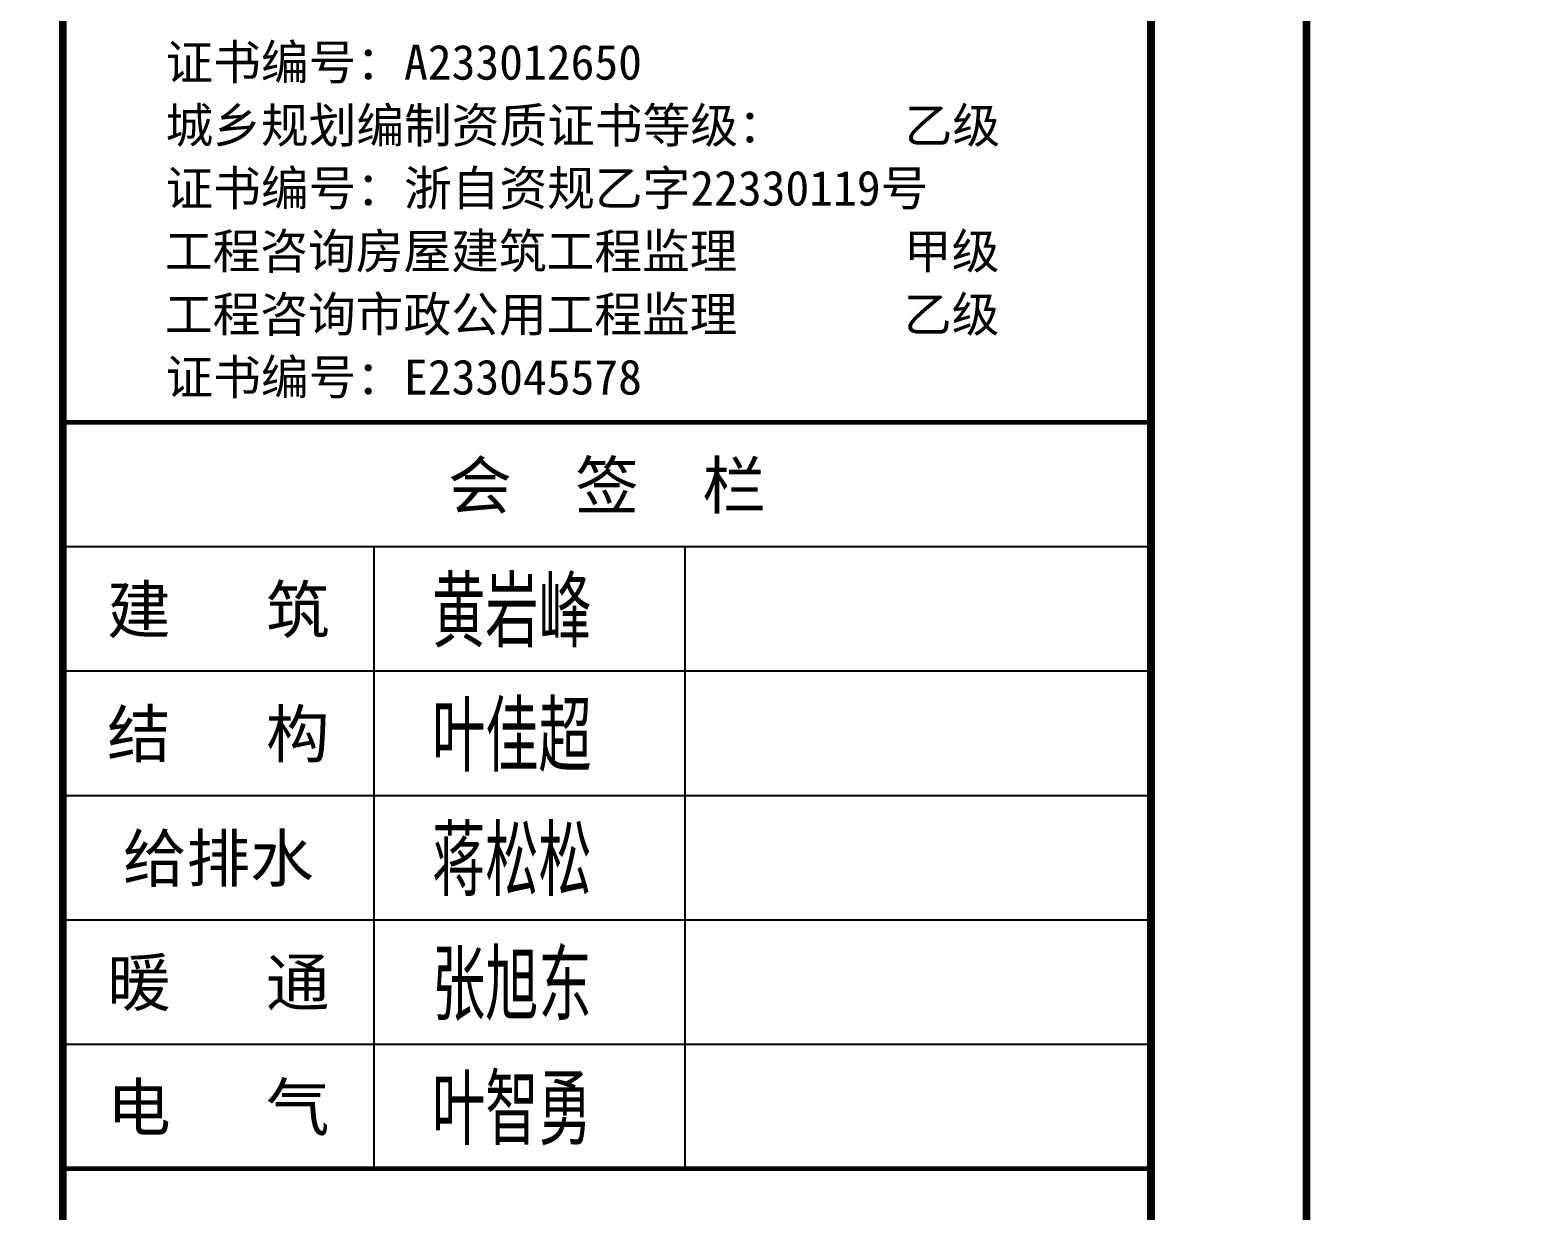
# Model space of a CAD drawing. Extents: x 497777 to 784122, y -229332 to 980813.
# Drawn here: x 573691 to 583358, y 364522 to 372117 of the extents above; entities that cross this region are included whole.
import ezdxf
from ezdxf.enums import TextEntityAlignment as Align

# ---------------------------------------------------------------- set-up
doc = ezdxf.new("R2010")
doc.units = 0
doc.header["$LTSCALE"] = 1000
doc.header["$MEASUREMENT"] = 0
for name, color, linetype in [('0-cxFrame', 155, 'Continuous'), ('qianming', 155, 'Continuous'), ('S-DIM', 81, 'Continuous')]:
    doc.layers.add(name, color=color, linetype=linetype)
doc.styles.add('BZHZ', font='bzxw', dxfattribs={"width": 0.8, "bigfont": 'bzhz'})
doc.styles.add('cx_biaoti', font='')
doc.styles.add('cx_tuqian1', font='')
doc.styles.add('SS1', font='tj-romans1.shx', dxfattribs={"width": 0.7, "bigfont": 'tj-hztxt1.shx'})
doc.styles.add('黑体', font='simhei.ttf', dxfattribs={"height": 12})
doc.styles.get('cx_biaoti').set_extended_font_data('SimSun')
doc.styles.get('cx_tuqian1').set_extended_font_data('SimSun')
doc.dimstyles.new('S-25-100A', dxfattribs={"dimscale": 100, "dimtxt": 3, "dimasz": 2, "dimexe": 2, "dimexo": 2, "dimgap": 0.8, "dimtad": 1, "dimdec": 0, "dimlfac": 0.25, "dimzin": 0, "dimdsep": 46, "dimtxsty": 'SS1', "dimblk1": 'TT', "dimblk2": 'TT', "dimsah": 1, "dimcen": 1, "dimclrd": 256, "dimclre": 256, "dimclrt": 256, "dimadec": 0, "dimazin": 0, "dimtfac": 1, "dimtdec": 0, "dimtix": 1, "dimtmove": 2, "dimatfit": 0, "dimldrblk": 'TT', "dimfxl": 2, "dimtolj": 1, "dimtzin": 0, "dimarcsym": 0})

# ---------------------------------------------------------------- blocks, each defined once
blk = doc.blocks.new('TT')
blk.add_line((-0.969, 0), (0.969, 0))
at = {"const_width": 0.45}
blk.add_lwpolyline([(-0.442, -0.442), (0.442, 0.442)], dxfattribs=at)
blk = doc.blocks.new('*D190')
at = {"layer": 'Defpoints', "color": 0, "transparency": 16777216}
for p in [(510905.6, 638017.2), (511945.9, 636672.7), (512585.6, 636337.2), (509785.6, 636257.2), (516785.6, 636257.2)]:
    blk.add_point(p, dxfattribs=at)
at = {"layer": 'S-DIM', "lineweight": -2, "transparency": 16777216}
blk.add_arc((512665.6, 636257.2), 831, 148.82369, 166.17631, dxfattribs=at)
at = {"layer": 'S-DIM', "lineweight": -2, "transparency": 16777216, "xscale": 200, "yscale": 200, "zscale": 200}
for p, rotation in [((512078, 636844.8), 51.91184269532635), ((511834.6, 636257.2), 263.0881573046743)]:
    blk.add_blockref('TT', p, dxfattribs=dict(at, rotation=rotation))
blk = doc.blocks.new('zjcx_lan_huiqian(Dragon)')
for p, q in [((-7000, -800), (0, -800)), ((-5000, -800), (-5000, -4800)), ((-3000, -800), (-3000, -4800)), ((-7000, -1600), (0, -1600)), ((-7000, -2400), (0, -2400)), ((-7000, -3200), (0, -3200)), ((-7000, -4000), (0, -4000))]:
    blk.add_line(p, q)
at = {"const_width": 30}
blk.add_lwpolyline([(-7000, 0), (0, 0)], dxfattribs=at)
blk.add_lwpolyline([(-7000, 0), (0, 0), (0, -4800), (-7000, -4800)], close=True, dxfattribs=at)
at = {"style": 'cx_biaoti'}
for s, p in [('会  签  栏', (-3500, -400)), ('建   筑', (-6000, -1200)), ('结   构', (-6000, -2000)), ('给排水', (-6000, -2800)), ('暖   通', (-6000, -3600)), ('电   气', (-6000, -4400))]:
    blk.add_text(s, height=300, dxfattribs=at).set_placement(p, align=Align.MIDDLE)
blk = doc.blocks.new('T-汇签(Dragon)')
at = {"layer": '0-cxFrame'}
blk.add_blockref('zjcx_lan_huiqian(Dragon)', (0, 0), dxfattribs=at)
at = {"layer": 'qianming', "style": 'BZHZ', "width": 0.8}
for s, p in [('黄岩峰', (-4111.6, -1200)), ('叶佳超', (-4111.6, -2000)), ('蒋松松', (-4111.6, -2800)), ('张旭东', (-4111.6, -3600)), ('叶智勇', (-4111.6, -4400))]:
    blk.add_text(s, height=450, dxfattribs=at).set_placement(p, align=Align.MIDDLE)
blk = doc.blocks.new('zjcx_TT(Dragon)')
at = {"layer": '0-cxFrame', "const_width": 30}
blk.add_lwpolyline([(-7000, -10200.2), (0, -10200.2), (0, 0), (-7000, 0)], close=True, dxfattribs=at)
at = {"color": 7, "style": 'cx_biaoti'}
for s, p in [('证书编号：A233012650', (-6339.9, -7997.3)), ('城乡规划编制资质证书等级：     乙级', (-6339.9, -8403.5)), ('证书编号：浙自资规乙字22330119号', (-6339.9, -8807.3)), ('工程咨询房屋建筑工程监理       甲级', (-6343.7, -9212.3)), ('工程咨询市政公用工程监理       乙级', (-6343.7, -9618.5)), ('证书编号：E233045578', (-6339.9, -10022.3))]:
    blk.add_text(s, height=225, dxfattribs=at).set_placement(p)
blk = doc.blocks.new('zjcx_T1(Dragon)')
at = {"layer": '0-cxFrame', "const_width": 50}
blk.add_lwpolyline([(-7000, 0), (0, 0), (0, 57400), (-7000, 57400)], close=True, dxfattribs=at)
at = {"layer": '0-cxFrame'}
for name, p in [('zjcx_TT(Dragon)', (0, 57400)), ('T-汇签(Dragon)', (0, 47199.8))]:
    blk.add_blockref(name, p, dxfattribs=at)
blk = doc.blocks.new('TK22.A1 L(Dragon)')
at = {"layer": '0-cxFrame', "color": 7, "const_width": 0.5}
blk.add_lwpolyline([(0, 0), (-841, 0), (-841, 594), (0, 594)], close=True, dxfattribs=at)
at = {"layer": '0-cxFrame', "const_width": 0.5}
for points in [[(-80, 10), (-821, 10), (-821, 584), (-80, 584)], [(-10, 10), (-80, 10), (-80, 584), (-10, 584)]]:
    blk.add_lwpolyline(points, close=True, dxfattribs=at)
at = {"layer": '0-cxFrame', "xscale": 0.01, "yscale": 0.01, "zscale": 0.01}
blk.add_blockref('zjcx_T1(Dragon)', (-10, 10), dxfattribs=at)
at = {"style": '黑体', "flags": 4}
blk.add_attdef('图幅', text='', height=3.3, dxfattribs=at).set_placement((-40, 3), align=Align.RIGHT)
at = {"layer": 'Defpoints', "color": 6, "flags": 4}
for tag, height, style, p in [('tufu', 3.3, '黑体', (-12, 12)), ('dwfname', 4, 'cx_tuqian1', (-80, 3))]:
    blk.add_attdef(tag, text='', height=height, dxfattribs=dict(at, style=style)).set_placement(p, align=Align.RIGHT)

msp = doc.modelspace()

# ---------------------------------------------------------------- block references
at = {"layer": '0-cxFrame', "xscale": 100, "yscale": 100, "zscale": 100}
msp.add_blockref('TK22.A1 L(Dragon)', (581901.7, 321395.1), dxfattribs=at)

# ---------------------------------------------------------------- dimensions: what is measured, and where the dimension line sits
at = {"layer": 'S-DIM'}
dim = msp.add_angular_dim_2l(base=(511945.9, 636672.7), line1=((509785.6, 636257.2), (516785.6, 636257.2)), line2=((510905.6, 638017.2), (512585.6, 636337.2)), text=' ', dimstyle='S-25-100A', dxfattribs=at)
dim.commit()
dim.dimension.update_dxf_attribs({"geometry": '*D190', "text_midpoint": (784122.1, -229332.3)})

doc.saveas('drawing.dxf')
